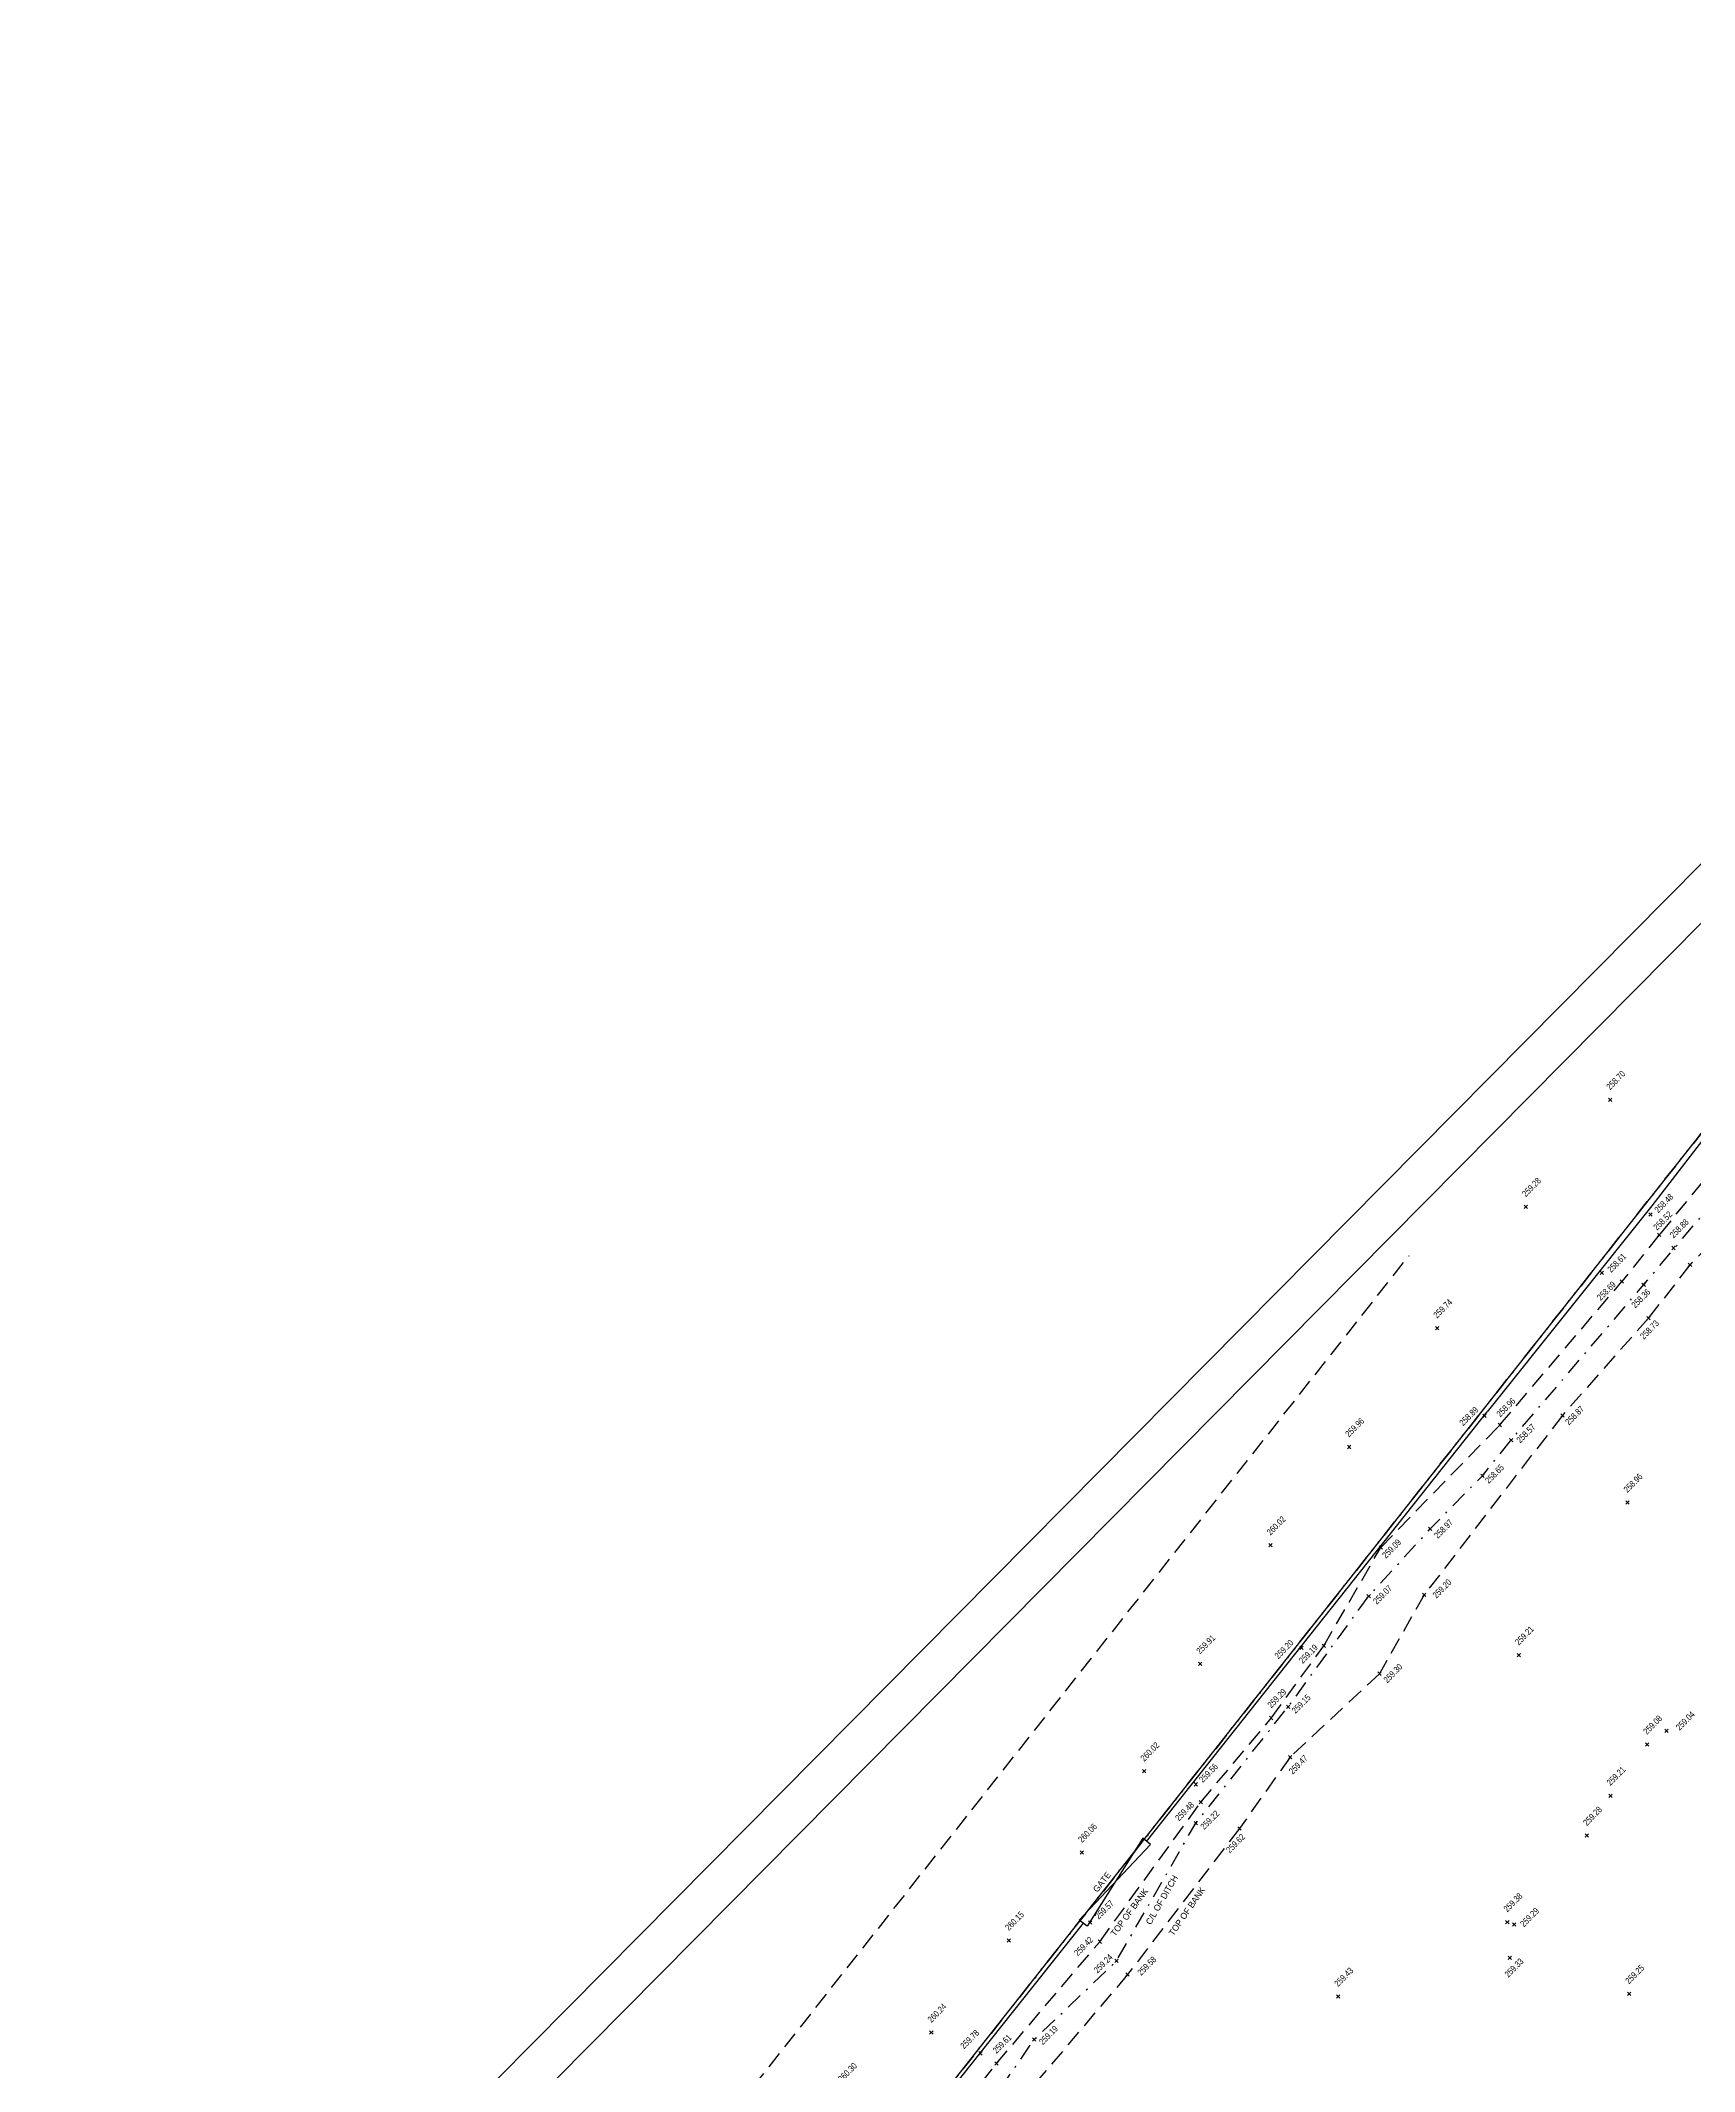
# Model space of a CAD drawing. Header units: metres. Extents: x 588040 to 588395, y 4834075 to 4834430.
# Drawn here: x 588099.7 to 588198.2, y 4834309.5 to 4834430.5 of the extents above; entities that cross this region are included whole.
import ezdxf

# ---------------------------------------------------------------- set-up
doc = ezdxf.new("R2010")
doc.units = ezdxf.units.M
doc.header["$LTSCALE"] = 2
doc.header["$PDMODE"] = 3
doc.header["$PDSIZE"] = 0.1
for name, pattern in [('DASH2DOT', [1.25, 0.5, -0.25, 0, -0.25, 0, -0.25]), ('DASHDOT', [1, 0.5, -0.25, 0, -0.25]), ('DASHED', [0.75, 0.5, -0.25])]:
    doc.linetypes.add(name, pattern=pattern)
for name, color, linetype in [('A-BORDER', 135, 'Continuous'), ('A-LABLE', 30, 'Continuous'), ('A-UL', 4, 'DASHED'), ('ELEVATION-DITCH', 141, 'Continuous'), ('LINE-BOUNDARY', 2, 'Continuous'), ('LINE-DITCH', 141, 'DASHDOT'), ('LINE-FENCE', 11, 'FENCELINE 3'), ('LINE-SYMBOL', 6, 'Continuous'), ('LINE-TOP OF BANK', 21, 'DASHED'), ('MSPOINT-DITCH', 141, 'Continuous'), ('MSPOINT-GROUND', 10, 'Continuous')]:
    doc.layers.add(name, color=color, linetype=linetype)
doc.layers.add('ELEVATION-GROUND', color=10, linetype='Continuous', lineweight=5)
doc.layers.add('SP-LIMIT', color=222, linetype='DASH2DOT', lineweight=50)
doc.styles.add('ELEVATION', font='MSURVEY.SHX', dxfattribs={"width": 0.8, "height": 0.375})
doc.styles.add('LEROY60', font='MSURVEY.SHX', dxfattribs={"height": 0.3})
doc.linetypes.add('FENCELINE 3', pattern='A,0.3,-0.05,["X",Standard,S=0.1,R=0,X=0,Y=-0.05],-0.125', length=0.475)

msp = doc.modelspace()

# ---------------------------------------------------------------- linework, layer by layer
at = {"layer": 'A-BORDER', "color": 1}
msp.add_line((588040.02, 4834221.38), (588247.19, 4834430.47), dxfattribs=at)
at = {"layer": 'A-BORDER', "color": 2}
msp.add_line((588043.55, 4834221.4), (588247.21, 4834426.94), dxfattribs=at)
at = {"layer": 'A-UL'}
msp.add_line((588101.31, 4834256.82, -0.19), (588181.24, 4834358.12, -0.35), dxfattribs=at)
at = {"layer": 'LINE-BOUNDARY'}
msp.add_line((588107.83, 4834250.33), (588209.37, 4834379), dxfattribs=at)
at = {"layer": 'LINE-DITCH', "flags": 128}
msp.add_lwpolyline([(588109.7, 4834249.63), (588112.03, 4834252.38), (588112.09, 4834252.39), (588117.42, 4834259.13), (588122.02, 4834265.07), (588128.12, 4834272.2), (588133.92, 4834280.04), (588137.5, 4834284.66), (588141.4, 4834289.72), (588141.4, 4834289.71), (588146.55, 4834296.45), (588150.86, 4834301.6), (588154.66, 4834305.29), (588158.91, 4834311.43), (588163.81, 4834316.11), (588168.53, 4834324.31), (588174.03, 4834331.24), (588178.83, 4834337.83), (588182.49, 4834341.84), (588185.61, 4834345.01), (588187.31, 4834347.13), (588195.21, 4834356.38), (588201.52, 4834363.88), (588205.09, 4834367.31), (588211.86, 4834369.52), (588215.71, 4834368.58), (588218.78, 4834368.35), (588219.67, 4834368.24)], dxfattribs=at)
at = {"layer": 'LINE-FENCE'}
for p, q in [((588200.12, 4834366.81, 258.25), (588195.69, 4834361.08, 258.58)), ((588195.69, 4834361.08, 258.58), (588185.89, 4834348.82, 258.91)), ((588165.6, 4834323.23, 259.65), (588185.89, 4834348.82, 258.91)), ((588161.82, 4834318.37, 259.74), (588150.33, 4834303.92, 259.87))]:
    msp.add_line(p, q, dxfattribs=at)
at = {"layer": 'LINE-SYMBOL', "elevation": 259.74}
msp.add_lwpolyline([(588162.06, 4834318.18), (588161.58, 4834318.55), (588165.84, 4834323.05), (588165.37, 4834323.42), (588162.06, 4834318.18)], dxfattribs=at)
at = {"layer": 'LINE-TOP OF BANK'}
for points, elevation in [([(588218.96, 4834369.4), (588216.76, 4834369.33), (588215.19, 4834370.02), (588212.3, 4834370.79), (588208.7, 4834371.17), (588202.29, 4834366.23), (588200.68, 4834364.24), (588198.72, 4834362.51), (588196.14, 4834359.36), (588193.91, 4834356.57)], 256.53), ([(588110.09, 4834251.24), (588110.74, 4834252.47), (588114.57, 4834256.4), (588117.53, 4834261.78), (588124.52, 4834269.35), (588131.08, 4834279.22), (588137.22, 4834286.26), (588142.89, 4834293.11), (588145.34, 4834296.75), (588151.14, 4834303), (588156.66, 4834310), (588162.81, 4834317.26), (588168.83, 4834325.56), (588173.03, 4834330.58), (588176.16, 4834334.88), (588179.55, 4834340.74), (588186.64, 4834348.03), (588193.91, 4834356.57)], 260.01)]:
    msp.add_lwpolyline(points, dxfattribs=dict(at, elevation=elevation))
msp.add_lwpolyline([(588214.91, 4834365.82), (588210.61, 4834366.34), (588204.38, 4834364.42), (588202.1, 4834362.93), (588201.22, 4834360.99), (588197.97, 4834357.56), (588195.49, 4834354.39), (588190.37, 4834348.6), (588182.13, 4834337.91), (588179.47, 4834333.22), (588174.15, 4834328.25), (588171.13, 4834324), (588164.47, 4834315.3), (588158.68, 4834308.49)], dxfattribs=at)
at = {"layer": 'MSPOINT-DITCH'}
for p in [(588195.21, 4834356.38, 258.36), (588187.31, 4834347.13, 258.57), (588185.61, 4834345.01, 258.65), (588182.49, 4834341.84, 258.97), (588178.83, 4834337.83, 259.07), (588174.03, 4834331.24, 259.15), (588168.53, 4834324.31, 259.22), (588163.81, 4834316.11, 259.24), (588158.91, 4834311.43, 259.19)]:
    msp.add_point(p, dxfattribs=at)
at = {"layer": 'MSPOINT-GROUND'}
for p in [(588193.21, 4834367.4, 258.7), (588188.19, 4834361.03, 259.28), (588195.61, 4834360.56, 258.48), (588196.14, 4834359.36, 258.52), (588196.99, 4834358.57, 258.88), (588197.97, 4834357.56, 258.64), (588192.71, 4834357.1, 258.61), (588193.91, 4834356.57, 258.69), (588195.49, 4834354.39, 258.73), (588182.91, 4834353.8, 259.74), (588185.73, 4834348.58, 258.89), (588186.64, 4834348.03, 258.96), (588190.37, 4834348.6, 258.87), (588177.66, 4834346.72, 259.96), (588194.24, 4834343.41, 258.96), (588172.98, 4834340.87, 260.02), (588179.55, 4834340.74, 259.09), (588182.13, 4834337.91, 259.2), (588174.82, 4834334.76, 259.2), (588176.16, 4834334.88, 259.19), (588168.79, 4834333.8, 259.91), (588187.77, 4834334.32, 259.21), (588179.47, 4834333.22, 259.3), (588173.03, 4834330.58, 259.29), (588196.57, 4834329.81, 259.04), (588195.41, 4834329.01, 259.08), (588165.46, 4834327.41, 260.02), (588174.15, 4834328.25, 259.47), (588168.53, 4834326.63, 259.56), (588168.83, 4834325.56, 259.48), (588193.23, 4834325.95, 259.21), (588171.13, 4834324, 259.62), (588161.75, 4834322.57, 260.06), (588191.83, 4834323.58, 259.28), (588162.24, 4834318.41, 259.57), (588187.09, 4834318.42, 259.38), (588187.49, 4834318.29, 259.29), (588157.4, 4834317.33, 260.15), (588162.81, 4834317.26, 259.42), (588164.47, 4834315.3, 259.58), (588187.23, 4834316.3, 259.33), (588177.01, 4834313.99, 259.43), (588194.34, 4834314.15, 259.25), (588152.78, 4834311.85, 260.24), (588155.71, 4834310.61, 259.78), (588156.66, 4834310, 259.61)]:
    msp.add_point(p, dxfattribs=at)
at = {"layer": 'SP-LIMIT'}
msp.add_lwpolyline([(588107.83, 4834250.33), (588209.37, 4834379), (588334.05, 4834260.45), (588310.72, 4834247.59, 0.070682), (588206.3, 4834169.04), (588197.97, 4834160.63)], format="xyb", close=True, dxfattribs=at)

# ---------------------------------------------------------------- texts
at = {"layer": 'A-LABLE', "style": 'LEROY60'}
for s, rotation, p in [('GATE', 51.7205, (588162.67, 4834320.16, -224.39)), ('TOP OF BANK', 53.7557, (588163.73, 4834317.54, -224.39)), ('C/L OF DITCH', 60.0618, (588165.85, 4834318.23, -224.39)), ('TOP OF BANK', 55.3932, (588167.2, 4834317.57, -224.39))]:
    msp.add_text(s, height=0.375, rotation=rotation, dxfattribs=at).set_placement(p)
at = {"layer": 'ELEVATION-DITCH', "style": 'ELEVATION', "width": 0.8}
for s, p in [('258.36', (588194.71, 4834354.96)), ('258.57', (588187.86, 4834346.92)), ('258.65', (588185.99, 4834344.51)), ('258.97', (588182.95, 4834341.24)), ('259.07', (588179.32, 4834337.32)), ('259.15', (588174.47, 4834330.81)), ('259.22', (588169.03, 4834323.9)), ('259.24', (588162.68, 4834315.35)), ('259.19', (588159.42, 4834311.09))]:
    msp.add_text(s, height=0.375, rotation=45.2639, dxfattribs=at).set_placement(p)
at = {"layer": 'ELEVATION-GROUND', "style": 'ELEVATION', "width": 0.8}
for s, p in [('258.70', (588193.21, 4834367.96)), ('259.28', (588188.19, 4834361.59)), ('258.48', (588196.08, 4834360.63)), ('258.52', (588196.01, 4834359.59)), ('258.88', (588196.99, 4834359.13)), ('258.61', (588193.27, 4834357.08)), ('258.69', (588192.65, 4834355.41)), ('259.74', (588182.91, 4834354.36)), ('258.73', (588195.22, 4834353.1)), ('258.96', (588186.67, 4834348.47)), ('258.87', (588190.76, 4834348)), ('259.96', (588177.66, 4834347.28)), ('258.89', (588184.46, 4834347.95)), ('258.96', (588194.24, 4834343.97)), ('260.02', (588172.98, 4834341.43)), ('259.09', (588179.86, 4834340.06)), ('259.20', (588182.86, 4834337.68)), ('259.21', (588187.77, 4834334.89)), ('259.91', (588168.79, 4834334.36)), ('259.20', (588173.45, 4834334.07)), ('259.19', (588174.9, 4834333.79)), ('259.30', (588179.94, 4834332.64)), ('259.29', (588173.03, 4834331.15)), ('259.08', (588195.41, 4834329.57)), ('259.04', (588197.35, 4834329.81)), ('260.02', (588165.46, 4834327.97)), ('259.56', (588168.95, 4834326.7)), ('259.47', (588174.3, 4834327.2)), ('259.21', (588193.23, 4834326.52)), ('259.48', (588167.53, 4834324.42)), ('259.28', (588191.83, 4834324.14)), ('260.06', (588161.75, 4834323.13)), ('259.62', (588170.56, 4834322.51)), ('260.15', (588157.4, 4834317.89)), ('259.57', (588162.75, 4834318.56)), ('259.38', (588187.09, 4834318.99)), ('259.29', (588188.08, 4834318.11)), ('259.42', (588161.51, 4834316.38)), ('259.58', (588165.28, 4834315.21)), ('259.43', (588177.01, 4834314.55)), ('259.33', (588187.15, 4834315.1)), ('259.25', (588194.34, 4834314.71)), ('260.24', (588152.78, 4834312.41)), ('259.78', (588154.73, 4834310.84)), ('259.61', (588156.66, 4834310.57)), ('260.30', (588147.45, 4834308.88))]:
    msp.add_text(s, height=0.375, rotation=45.2639, dxfattribs=at).set_placement(p)

doc.saveas('drawing.dxf')
